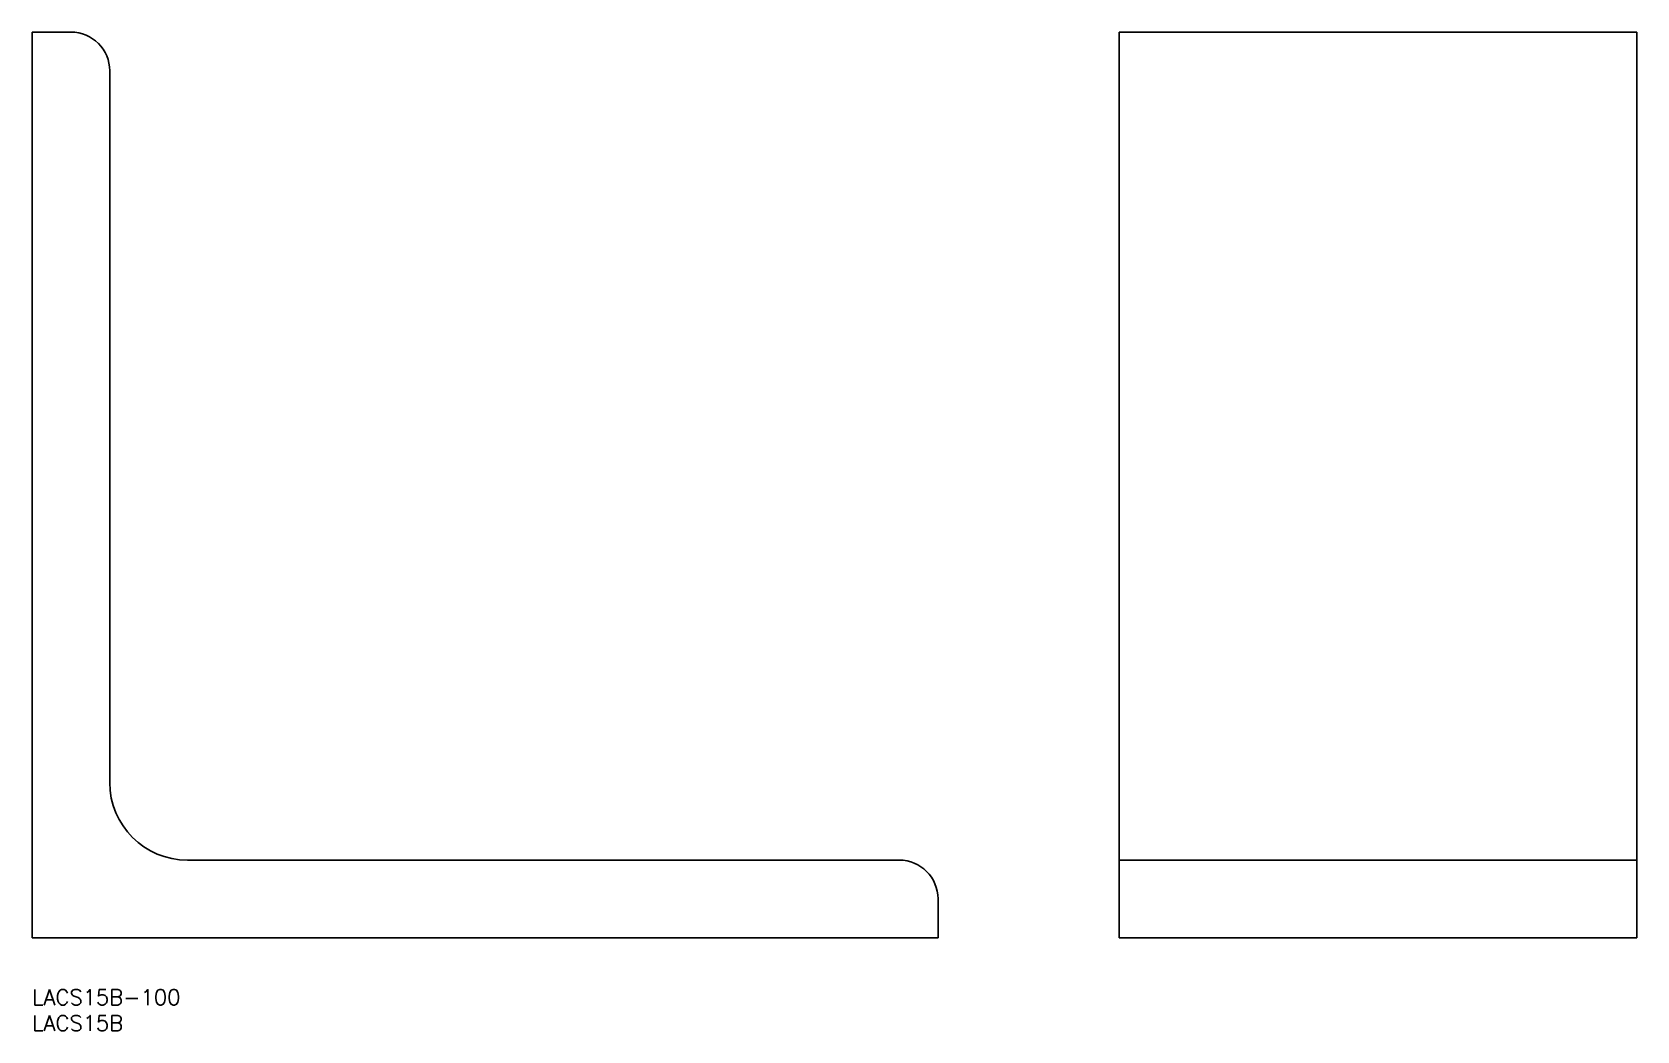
# Model space of a CAD drawing. Extents: x 0 to 310, y -8 to 185.
import ezdxf

# ---------------------------------------------------------------- set-up
doc = ezdxf.new("R2010")
doc.units = 0
doc.header["$LTSCALE"] = 0.5
doc.layers.add('MSM_CONTINUOUS', color=7, linetype='CONTINUOUS')
doc.layers.add('MSM_PART_NUMBER', color=7, linetype='CONTINUOUS')
doc.styles.get("Standard").update_dxf_attribs({"font": 'txt.shx', "height": 3, "bigfont": 'bigfont.shx'})

msp = doc.modelspace()

# ---------------------------------------------------------------- linework, layer by layer
at = {"layer": 'MSM_CONTINUOUS'}
for p, q in [((0, 185), (0, 10)), ((7.5, 185), (0, 185)), ((210, 10), (210, 185)), ((210, 185), (310, 185)), ((310, 10), (310, 185)), ((15, 40), (15, 177.5)), ((167.5, 25), (30, 25)), ((210, 25), (310, 25)), ((175, 10), (175, 17.5)), ((0, 10), (175, 10)), ((210, 10), (310, 10))]:
    msp.add_line(p, q, dxfattribs=at)
for centre, radius, start, end in [((7.5, 177.5), 7.5, 360, 90), ((30, 40), 15, 180, 270), ((167.5, 17.5), 7.5, 360, 90)]:
    msp.add_arc(centre, radius, start, end, dxfattribs=at)

# ---------------------------------------------------------------- texts
at = {"layer": 'MSM_PART_NUMBER'}
for s, p in [('LACS15B-100', (0, -3)), ('LACS15B', (0, -8))]:
    msp.add_text(s, height=3, dxfattribs=at).set_placement(p)

doc.saveas('drawing.dxf')
